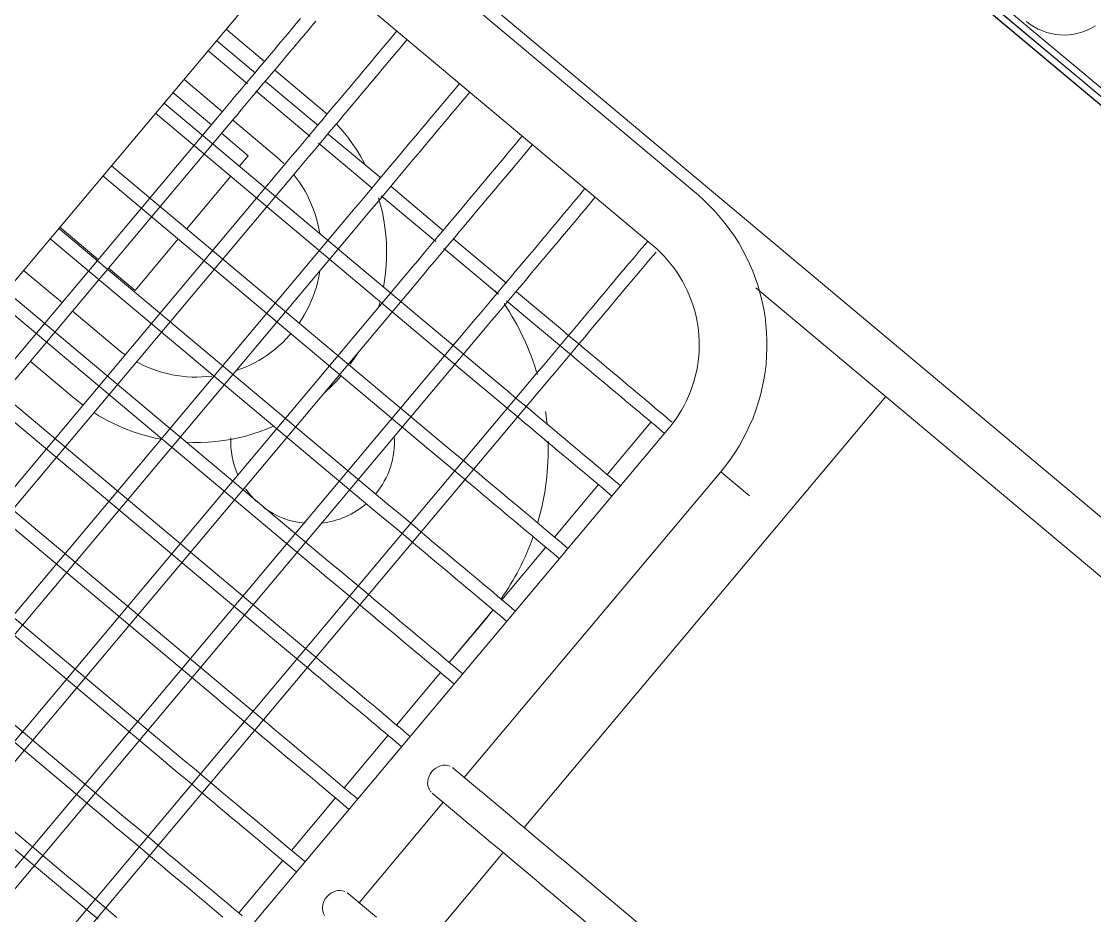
# Model space of a CAD drawing. Header units: metres. Extents: x 822482 to 822767, y 9662202 to 9662512.
# Drawn here: x 822649.5547 to 822649.6858, y 9662450.9805 to 9662451.0898 of the extents above; entities that cross this region are included whole.
import ezdxf

# ---------------------------------------------------------------- set-up
doc = ezdxf.new("R2010")
doc.units = ezdxf.units.M
doc.layers.add('ARQ_NE_EQUIPAMENTOS', color=7, linetype='Continuous')
doc.layers.add('ARQ_NE_GRELHAS', color=7, linetype='Continuous', true_color=0x0032c7)
doc.layers.add('NE_PESSOAS', color=8, linetype='Continuous', lineweight=0)

# ---------------------------------------------------------------- blocks, each defined once
blk = doc.blocks.new('COZINHA TRAMONTINA')
at = {"lineweight": 0, "transparency": 33554687}
for p, q in [((-1.200799999999909, 0.7019624210994175), (-1.200799999999909, 0.01583783038095954)), ((-1.249141685183484, 0.60793944187792), (-1.249141685183483, 0.3279394418779197)), ((-1.240858314816296, 0.3279394418779197), (-1.240858314816297, 0.60793944187792)), ((-1.239399999999909, 0.6031394418778424), (-1.23939999999991, 0.1962394418778404)), ((-1.391287791637831, 0.3848910439650041), (-1.257500000000011, 0.3848910439650041)), ((-1.355819793131152, 0.3849438849150898), (-1.355819793131152, 0.3329394418779197)), ((-1.35418020686863, 0.3329394418779197), (-1.35418020686863, 0.3849438849150898)), ((-1.345819793131152, 0.3849438849150898), (-1.345819793131152, 0.3329394418779197)), ((-1.34418020686863, 0.3329394418779197), (-1.34418020686863, 0.3849438849150898)), ((-1.335819793131152, 0.3849438849150898), (-1.335819793131152, 0.3329394418779197)), ((-1.33418020686863, 0.3329394418779197), (-1.33418020686863, 0.3849438849150898)), ((-1.325819793131152, 0.3849438849150898), (-1.325819793131152, 0.3329394418779197)), ((-1.32418020686863, 0.3329394418779197), (-1.32418020686863, 0.3849438849150898)), ((-1.315819793131151, 0.3849438849150898), (-1.315819793131151, 0.3329394418779197)), ((-1.31418020686863, 0.3329394418779197), (-1.31418020686863, 0.3849438849150898)), ((-1.305819793131151, 0.3849438849150898), (-1.305819793131151, 0.3329394418779197)), ((-1.30418020686863, 0.3329394418779197), (-1.30418020686863, 0.3849438849150898)), ((-1.300877479493004, 0.3787028183896279), (-1.300877479493004, 0.3849438849150236)), ((-1.295819793131151, 0.3849438849150898), (-1.295819793131151, 0.3329394418779197)), ((-1.29418020686863, 0.3329394418779197), (-1.29418020686863, 0.3849438849150898)), ((-1.294000000000011, 0.3787084274107427), (-1.294000000000011, 0.3849438849150242)), ((-1.285819793131151, 0.3848910439650702), (-1.285819793131151, 0.3329394418779197)), ((-1.28418020686863, 0.3329394418779197), (-1.28418020686863, 0.3848910439650702)), ((-1.275819793131151, 0.3848910439650702), (-1.275819793131151, 0.3329394418779197)), ((-1.27418020686863, 0.3329394418779197), (-1.27418020686863, 0.3848910439650702)), ((-1.272500000000011, 0.3848910439650046), (-1.272500000000011, 0.3787259620255796)), ((-1.270390592252906, 0.3848910439650041), (-1.270390592252906, 0.3787276823815038)), ((-1.265819793131151, 0.3848910439650702), (-1.265819793131151, 0.3785727469330112)), ((-1.26418020686863, 0.3786821458370355), (-1.26418020686863, 0.3848910439650702)), ((-1.262390592252906, 0.3787552784528593), (-1.262390592252906, 0.3848910439650041)), ((-1.1992, 0.3833229226177189), (-1.1992, 0.2379125384983704)), ((-1.26999999999989, 0.3787558182858858), (-1.36999999999989, 0.3787558182858858)), ((-1.36999999999989, 0.3771230654699538), (-1.26999999999989, 0.3771230654699538)), ((-1.308877479493004, 0.3771508828214262), (-1.308877479493004, 0.3701206462289554)), ((-1.300877479493004, 0.3701206462289554), (-1.300877479493004, 0.3771508828214262)), ((-1.294000000000011, 0.3728702477680133), (-1.294000000000011, 0.3771508828214266)), ((-1.272500000000011, 0.3771508828214266), (-1.272500000000011, 0.3728702477680133)), ((-1.270390592252906, 0.3771508828214262), (-1.270390592252906, 0.3701206462289553)), ((-1.265819793131151, 0.3772656813557172), (-1.265819793131151, 0.3685727469330113)), ((-1.26418020686863, 0.3686821458370355), (-1.26418020686863, 0.3770768536120159)), ((-1.262390592252906, 0.3701206462289553), (-1.262390592252906, 0.3771663967565085)), ((-1.294000000000011, 0.3728702477680133), (-1.285791859357712, 0.3728702477680133)), ((-1.284220252643684, 0.3728702477680133), (-1.275791859357712, 0.3728702477680133)), ((-1.274220252643684, 0.3728702477680133), (-1.272500000000011, 0.3728702477680133)), ((-1.26999999999989, 0.3687558182858858), (-1.36999999999989, 0.3687558182858858)), ((-1.265819793131151, 0.3672656813557172), (-1.265819793131151, 0.3587245131253006)), ((-1.36999999999989, 0.3671230654699538), (-1.26999999999989, 0.3671230654699538)), ((-1.26418020686863, 0.3587245131253006), (-1.26418020686863, 0.3670768536120159)), ((-1.26999999999989, 0.3587558182858857), (-1.36999999999989, 0.3587558182858857)), ((-1.36999999999989, 0.3571230654699538), (-1.26999999999989, 0.3571230654699537)), ((-1.265819793131151, 0.3572656813557173), (-1.265819793131151, 0.348572746933011)), ((-1.26418020686863, 0.3486821458370354), (-1.26418020686863, 0.3570768536120159)), ((-1.276494989554341, 0.348754011551743), (-1.275961350340009, 0.3489854427546771)), ((-1.26999999999989, 0.3487558182858858), (-1.36999999999989, 0.3487558182858858)), ((-1.36999999999989, 0.3471230654699537), (-1.26999999999989, 0.3471230654699537)), ((-1.265819793131151, 0.3472656813557172), (-1.265819793131151, 0.3385727469330112)), ((-1.26418020686863, 0.3386821458370356), (-1.26418020686863, 0.3470768536120159)), ((-1.26999999999989, 0.3387558182858856), (-1.36999999999989, 0.3387558182858856)), ((-1.36999999999989, 0.3371230654699537), (-1.26999999999989, 0.3371230654699537)), ((-1.265819793131151, 0.3372656813557174), (-1.265819793131151, 0.3329394418779197)), ((-1.26418020686863, 0.3329394418779197), (-1.26418020686863, 0.3370768536120161)), ((-1.26999999999989, 0.3287558182858857), (-1.36999999999989, 0.3287558182858857)), ((-1.36999999999989, 0.3271230654699538), (-1.26999999999989, 0.3271230654699538)), ((-1.24499999999991, 0.3149612866268877), (-1.24499999999991, 0.1962394418778414)), ((-1.24499999999991, 0.3149612866268867), (-1.24499999999991, 0.1962394418778398)), ((-1.26499999999989, 0.3120811270615132), (-1.375400772298475, 0.3120811270615128)), ((-1.333773857397534, 0.3010305130699434), (-1.333773857397534, 0.3055467703268312)), ((-1.317773857397534, 0.3055467703268313), (-1.317773857397534, 0.3010305130699436)), ((-1.313773857397534, 0.3010305130699436), (-1.313773857397534, 0.3055467703268313)), ((-1.333842005744956, 0.3037977566943263), (-1.317705709050113, 0.3037977566943265)), ((-1.313842005744956, 0.3037977566943265), (-1.26499999999989, 0.3037977566943267)), ((-1.26499999999991, 0.3037977566942499), (-1.26499999999991, 0.2992394418778415)), ((-1.317773857397534, 0.2860486492801241), (-1.317773857397534, 0.2176044839862318)), ((-1.313773857397534, 0.2176044839862318), (-1.313773857397534, 0.2860486492801241))]:
    blk.add_line(p, q, dxfattribs=at)
at = {"lineweight": 0, "transparency": 33554687, "flags": 128}
for points in [[(-1.26999999999989, 0.3787558182858858), (-1.269032912994224, 0.3787558182858858), (-1.268067373121467, 0.3787558182858858), (-1.267104925039443, 0.3787558182858858), (-1.266147108459773, 0.3787558182858858), (-1.265195455684661, 0.3787558182858858), (-1.264251489155538, 0.3787558182858858), (-1.263316719017483, 0.3787558182858858), (-1.262392640703309, 0.3787558182858858), (-1.261480732541193, 0.3787558182858858), (-1.260582453389664, 0.3787558182858858), (-1.259699240303742, 0.3787558182858858), (-1.258832506235955, 0.3787558182858858), (-1.257983637775919, 0.3787558182858858), (-1.257153992932088, 0.3787558182858858), (-1.256344898959229, 0.3787558182858858), (-1.255557650235103, 0.3787558182858858)], [(-1.254591376557358, 0.3771230654699538), (-1.255349073367158, 0.3771230654699538), (-1.256130208534205, 0.3771230654699538), (-1.256933532408867, 0.3771230654699538), (-1.25775775984431, 0.3771230654699538), (-1.258601572252463, 0.3771230654699538), (-1.259463619713478, 0.3771230654699538), (-1.260342523135309, 0.3771230654699538), (-1.261236876459972, 0.3771230654699538), (-1.262145248912932, 0.3771230654699538), (-1.26306618729204, 0.3771230654699538), (-1.263998218292346, 0.3771230654699538), (-1.264939850863073, 0.3771230654699538), (-1.265889578592977, 0.3771230654699538), (-1.26684588212029, 0.3771230654699538), (-1.267807231563367, 0.3771230654699538), (-1.268772088968177, 0.3771230654699538), (-1.269738910768698, 0.3771230654699538), (-1.26999999999989, 0.3771230654699538)], [(-1.308877479493004, 0.3701206462289553), (-1.308858887217276, 0.3691911563943849), (-1.308829162152229, 0.3686963332876402)], [(-1.300809365219679, 0.3687028739411417), (-1.300848574449845, 0.3691823556077081), (-1.300873926058998, 0.3697915254077728), (-1.300877479493004, 0.3701206462289553)], [(-1.270390592252906, 0.3701206462289553), (-1.270402785381921, 0.3695110710678781), (-1.270439345262562, 0.3689024710970228)], [(-1.26243194808756, 0.3687552610512631), (-1.262396010585207, 0.369618797601964), (-1.262390592252906, 0.3701206462289553)], [(-1.26999999999989, 0.3687558182858858), (-1.269032912994224, 0.3687558182858858), (-1.268067373121467, 0.3687558182858858), (-1.267104925039443, 0.3687558182858858), (-1.266147108459773, 0.3687558182858858), (-1.265195455684661, 0.3687558182858858), (-1.264251489155538, 0.3687558182858858), (-1.263316719017483, 0.3687558182858858), (-1.262392640703309, 0.3687558182858858), (-1.261480732541193, 0.3687558182858858), (-1.260582453389664, 0.3687558182858858), (-1.259699240303742, 0.3687558182858858), (-1.258832506235955, 0.3687558182858858), (-1.257983637775919, 0.3687558182858858), (-1.257153992932088, 0.3687558182858858), (-1.256344898959229, 0.3687558182858858), (-1.255557650235103, 0.3687558182858858), (-1.254793506189731, 0.3687558182858858), (-1.254053689290575, 0.3687558182858858), (-1.253339383086856, 0.3687558182858858), (-1.252651730316123, 0.3687558182858858), (-1.251991831076117, 0.3687558182858858), (-1.251360741064851, 0.3687558182858858), (-1.250759469891718, 0.3687558182858858), (-1.250188979462331, 0.3687558182858858), (-1.249650182439678, 0.3687558182858858), (-1.249143940784058, 0.3687558182858858)], [(-1.308683941285445, 0.3671508828214262), (-1.30858059757427, 0.3664175424758698), (-1.308414158118902, 0.3655028868395875), (-1.30821127532744, 0.3645956186332587), (-1.307972273769072, 0.3636971892924732), (-1.307697535795307, 0.3628090361125219), (-1.307387500928296, 0.3619325799490298), (-1.307042665157687, 0.3610692229448913), (-1.306663580147153, 0.3602203462871399), (-1.306250852351845, 0.3593873079973443), (-1.305888765862955, 0.3587245131252345)], [(-1.296015672789568, 0.3589589174950533), (-1.296453718687791, 0.3593830004355822), (-1.296874455401586, 0.359824261318805), (-1.297277209841963, 0.3602819942214391), (-1.297661337687735, 0.3607554668684846), (-1.298026224416291, 0.3612439218047086), (-1.298371286286703, 0.3617465776064111), (-1.298695971273588, 0.362262630131537), (-1.29899975995023, 0.3627912538061315), (-1.299282166319551, 0.363331602945082), (-1.299542738591603, 0.3638828131050348), (-1.299781059906337, 0.3644440024673192), (-1.299996749000488, 0.3650142732486694), (-1.300189460817517, 0.3655927131374865), (-1.300358887059627, 0.3661783967533425), (-1.300504756680972, 0.3667703871273911), (-1.300582518080011, 0.3671508828214262)], [(-1.26418312865377, 0.3611805942310619), (-1.264062430157898, 0.3614648101519188), (-1.263733544020072, 0.3623343680474221), (-1.263439693997355, 0.363216382327032), (-1.263181350187099, 0.3641094419560537), (-1.262958925884289, 0.3650121182295902), (-1.262772776920362, 0.3659229670581646), (-1.262623201093951, 0.366840531277955), (-1.262582583807282, 0.3671729273186425)], [(-1.270694446249737, 0.367092241485948), (-1.270827500217285, 0.3664972396446757), (-1.270984241483323, 0.3659080344809862), (-1.271164419295261, 0.3653255685974508), (-1.271367745407037, 0.3647507738152306), (-1.271593894540245, 0.3641845696833605), (-1.271842504904516, 0.3636278620076679), (-1.272113178776299, 0.363081541401676), (-1.272405483135141, 0.3625464818618122), (-1.272718950356423, 0.3620235393692002), (-1.273053078959461, 0.3615135505202731), (-1.273407334409765, 0.3610173311883975), (-1.273781149974187, 0.3605356752186498), (-1.274173927627566, 0.3600693531578338)], [(-1.249141685183483, 0.3671230654699538), (-1.249510301308715, 0.3671230654699538), (-1.250040394151815, 0.3671230654699538), (-1.250602418106449, 0.3671230654699538), (-1.251195474054183, 0.3671230654699538), (-1.251818613232012, 0.3671230654699538), (-1.252470838750181, 0.3671230654699538), (-1.253151107186994, 0.3671230654699538), (-1.253858330258069, 0.3671230654699538), (-1.254591376557358, 0.3671230654699538), (-1.255349073367158, 0.3671230654699538), (-1.256130208534205, 0.3671230654699538), (-1.256933532408867, 0.3671230654699538), (-1.25775775984431, 0.3671230654699538), (-1.258601572252463, 0.3671230654699538), (-1.259463619713478, 0.3671230654699538), (-1.260342523135309, 0.3671230654699538), (-1.261236876459972, 0.3671230654699538), (-1.262145248912932, 0.3671230654699538), (-1.26306618729204, 0.3671230654699538), (-1.263998218292346, 0.3671230654699538), (-1.264939850863073, 0.3671230654699538), (-1.265889578592977, 0.3671230654699538), (-1.26684588212029, 0.3671230654699538), (-1.267807231563367, 0.3671230654699538), (-1.268772088968177, 0.3671230654699538), (-1.269738910768698, 0.3671230654699538), (-1.26999999999989, 0.3671230654699538)], [(-1.26999999999989, 0.3587558182858857), (-1.269032912994224, 0.3587558182858857), (-1.268067373121467, 0.3587558182858857), (-1.267104925039443, 0.3587558182858857), (-1.266147108459773, 0.3587558182858857), (-1.265195455684661, 0.3587558182858857), (-1.264251489155538, 0.3587558182858857), (-1.263316719017483, 0.3587558182858857), (-1.262392640703309, 0.3587558182858857), (-1.261480732541193, 0.3587558182858857), (-1.260582453389664, 0.3587558182858857), (-1.259699240303742, 0.3587558182858857), (-1.258832506235955, 0.3587558182858857), (-1.257983637775919, 0.3587558182858857), (-1.257153992932088, 0.3587558182858857), (-1.256344898959229, 0.3587558182858857), (-1.255557650235103, 0.3587558182858857), (-1.254793506189731, 0.3587558182858857), (-1.254053689290575, 0.3587558182858857), (-1.253339383086856, 0.3587558182858857), (-1.252651730316123, 0.3587558182858857), (-1.251991831076117, 0.3587558182858857), (-1.251360741064851, 0.3587558182858857), (-1.250759469891718, 0.3587558182858857), (-1.250188979462331, 0.3587558182858857), (-1.249650182439678, 0.3587558182858857), (-1.249143940784058, 0.3587558182858857)], [(-1.285791859357712, 0.3548810582813723), (-1.286079137144887, 0.3548837023669031), (-1.286688096351427, 0.3549136896003156), (-1.287295369286055, 0.3549680047203562), (-1.287899984441622, 0.3550465608344193), (-1.288500974562855, 0.3551492322694805), (-1.289097378193766, 0.3552758547731454), (-1.28968824121577, 0.3554262257764197), (-1.290272618374076, 0.3556001047177756), (-1.290849574789893, 0.355797213427999), (-1.291418187456031, 0.3560172365752012), (-1.291977546713523, 0.3562598221692826), (-1.29252675770688, 0.3565245821250413), (-1.293064941815671, 0.3568110928830273), (-1.29359123806013, 0.3571188960871468)], [(-1.277630543134102, 0.3571508828214262), (-1.2779174959225, 0.3569746360132797), (-1.278449368527142, 0.3566765721244428), (-1.278992735066891, 0.3564000158862567), (-1.279546726271193, 0.3561454097297074), (-1.280110455872302, 0.355913160970332), (-1.280683022023111, 0.355703641156602), (-1.28126350873992, 0.355517185475524), (-1.281850987367811, 0.3553540922164126), (-1.282444518066305, 0.3552146222936911), (-1.283043151312894, 0.3550989988294839), (-1.283645929422087, 0.3550074067966685), (-1.28421481520475, 0.3549441171518349)], [(-1.274213278726896, 0.3498786620654333), (-1.273500768284542, 0.3502953722347237), (-1.272717674097369, 0.350796431631705), (-1.271955243333694, 0.3513284056497624), (-1.271214695720095, 0.3518904432439492), (-1.270497215974779, 0.3524816452740093), (-1.269803951912284, 0.3531010659428113), (-1.269136012607222, 0.3537477143094209), (-1.268494466619993, 0.3544205558743959), (-1.267880340287324, 0.3551185142347641), (-1.267294616080338, 0.355840472806039), (-1.266738231032819, 0.356585276608516), (-1.266212075242155, 0.3573517341149941)], [(-1.249141685183483, 0.3571230654699537), (-1.249510301308715, 0.3571230654699537), (-1.250040394151815, 0.3571230654699537), (-1.250602418106449, 0.3571230654699537), (-1.251195474054183, 0.3571230654699537), (-1.251818613232012, 0.3571230654699537), (-1.252470838750181, 0.3571230654699537), (-1.253151107186994, 0.3571230654699537), (-1.253858330258069, 0.3571230654699537), (-1.254591376557358, 0.3571230654699537), (-1.255349073367158, 0.3571230654699537), (-1.256130208534205, 0.3571230654699537), (-1.256933532408867, 0.3571230654699537), (-1.25775775984431, 0.3571230654699537), (-1.258601572252463, 0.3571230654699537), (-1.259463619713478, 0.3571230654699537), (-1.260342523135309, 0.3571230654699537), (-1.261236876459972, 0.3571230654699537), (-1.262145248912932, 0.3571230654699537), (-1.26306618729204, 0.3571230654699537), (-1.263998218292346, 0.3571230654699537), (-1.264939850863073, 0.3571230654699537), (-1.265889578592977, 0.3571230654699537), (-1.26684588212029, 0.3571230654699537), (-1.267807231563367, 0.3571230654699537), (-1.268772088968177, 0.3571230654699537), (-1.269738910768698, 0.3571230654699537), (-1.26999999999989, 0.3571230654699537)], [(-1.304215183851283, 0.3561594698177296), (-1.30370750352173, 0.355505331026502), (-1.303108589951471, 0.354794275782062), (-1.302481720822392, 0.3541077394608856), (-1.301827898991375, 0.3534468203746336), (-1.301148170433875, 0.3528125758528554), (-1.300443622570584, 0.3522060205514875), (-1.299715382527786, 0.3516281248296205), (-1.298964615334201, 0.3510798131971316), (-1.298192522057183, 0.3505619628356659), (-1.297400337881271, 0.350075402195333), (-1.296589330132157, 0.3496209096693632), (-1.295791859357712, 0.3492150224803101)], [(-1.26999999999989, 0.3487558182858858), (-1.269032912994224, 0.3487558182858858), (-1.268067373121467, 0.3487558182858858), (-1.267104925039443, 0.3487558182858858), (-1.266147108459773, 0.3487558182858858), (-1.265195455684661, 0.3487558182858858), (-1.264251489155538, 0.3487558182858858), (-1.263316719017483, 0.3487558182858858), (-1.262392640703309, 0.3487558182858858), (-1.261480732541193, 0.3487558182858858), (-1.260582453389664, 0.3487558182858858), (-1.259699240303742, 0.3487558182858858), (-1.258832506235955, 0.3487558182858858), (-1.257983637775919, 0.3487558182858858), (-1.257153992932088, 0.3487558182858858), (-1.256344898959229, 0.3487558182858858), (-1.255557650235103, 0.3487558182858858), (-1.254793506189731, 0.3487558182858858), (-1.254053689290575, 0.3487558182858858), (-1.253339383086856, 0.3487558182858858), (-1.252651730316123, 0.3487558182858858), (-1.251991831076117, 0.3487558182858858), (-1.251360741064851, 0.3487558182858858), (-1.250759469891718, 0.3487558182858858), (-1.250188979462331, 0.3487558182858858), (-1.249650182439678, 0.3487558182858858), (-1.249143940784058, 0.3487558182858858)], [(-1.288976986491096, 0.3471230654698875), (-1.288665531993727, 0.3470757400111351), (-1.287741556664129, 0.346972945966658), (-1.286814209750845, 0.346907183304688), (-1.285884974811114, 0.3468785572314555), (-1.285787005022884, 0.346879458938831)], [(-1.28402678780525, 0.3469328385497621), (-1.283100808441935, 0.3470156591027715), (-1.282326652819464, 0.3471162431798023)], [(-1.249141685183483, 0.3471230654699537), (-1.249510301308715, 0.3471230654699537), (-1.250040394151815, 0.3471230654699537), (-1.250602418106449, 0.3471230654699537), (-1.251195474054183, 0.3471230654699537), (-1.251818613232012, 0.3471230654699537), (-1.252470838750181, 0.3471230654699537), (-1.253151107186994, 0.3471230654699537), (-1.253858330258069, 0.3471230654699537), (-1.254591376557358, 0.3471230654699537), (-1.255349073367158, 0.3471230654699537), (-1.256130208534205, 0.3471230654699537), (-1.256933532408867, 0.3471230654699537), (-1.25775775984431, 0.3471230654699537), (-1.258601572252463, 0.3471230654699537), (-1.259463619713478, 0.3471230654699537), (-1.260342523135309, 0.3471230654699537), (-1.261236876459972, 0.3471230654699537), (-1.262145248912932, 0.3471230654699537), (-1.26306618729204, 0.3471230654699537), (-1.263998218292346, 0.3471230654699537), (-1.264939850863073, 0.3471230654699537), (-1.265889578592977, 0.3471230654699537), (-1.26684588212029, 0.3471230654699537), (-1.267807231563367, 0.3471230654699537), (-1.268772088968177, 0.3471230654699537), (-1.269738910768698, 0.3471230654699537), (-1.26999999999989, 0.3471230654699537)], [(-1.26999999999989, 0.3387558182858856), (-1.269032912994224, 0.3387558182858856), (-1.268067373121467, 0.3387558182858856), (-1.267104925039443, 0.3387558182858856), (-1.266147108459773, 0.3387558182858856), (-1.265195455684661, 0.3387558182858856), (-1.264251489155538, 0.3387558182858856), (-1.263316719017483, 0.3387558182858856), (-1.262392640703309, 0.3387558182858856), (-1.261480732541193, 0.3387558182858856), (-1.260582453389664, 0.3387558182858856), (-1.259699240303742, 0.3387558182858856), (-1.258832506235955, 0.3387558182858856), (-1.257983637775919, 0.3387558182858856), (-1.257153992932088, 0.3387558182858856), (-1.256344898959229, 0.3387558182858856), (-1.255557650235103, 0.3387558182858856), (-1.254793506189731, 0.3387558182858856), (-1.254053689290575, 0.3387558182858856), (-1.253339383086856, 0.3387558182858856), (-1.252651730316123, 0.3387558182858856), (-1.251991831076117, 0.3387558182858856), (-1.251360741064851, 0.3387558182858856), (-1.250759469891718, 0.3387558182858856), (-1.250188979462331, 0.3387558182858856), (-1.249650182439678, 0.3387558182858856), (-1.249143940784058, 0.3387558182858856)], [(-1.249141685183483, 0.3371230654699537), (-1.249510301308715, 0.3371230654699537), (-1.250040394151815, 0.3371230654699537), (-1.250602418106449, 0.3371230654699537), (-1.251195474054183, 0.3371230654699537), (-1.251818613232012, 0.3371230654699537), (-1.252470838750181, 0.3371230654699537), (-1.253151107186994, 0.3371230654699537), (-1.253858330258069, 0.3371230654699537), (-1.254591376557358, 0.3371230654699537), (-1.255349073367158, 0.3371230654699537), (-1.256130208534205, 0.3371230654699537), (-1.256933532408867, 0.3371230654699537), (-1.25775775984431, 0.3371230654699537), (-1.258601572252463, 0.3371230654699537), (-1.259463619713478, 0.3371230654699537), (-1.260342523135309, 0.3371230654699537), (-1.261236876459972, 0.3371230654699537), (-1.262145248912932, 0.3371230654699537), (-1.26306618729204, 0.3371230654699537), (-1.263998218292346, 0.3371230654699537), (-1.264939850863073, 0.3371230654699537), (-1.265889578592977, 0.3371230654699537), (-1.26684588212029, 0.3371230654699537), (-1.267807231563367, 0.3371230654699537), (-1.268772088968177, 0.3371230654699537), (-1.269738910768698, 0.3371230654699537), (-1.26999999999989, 0.3371230654699537)], [(-1.355819793131152, 0.3269385081172228), (-1.355819793131152, 0.3278800076517264), (-1.355819793131152, 0.3288296012017036), (-1.355819793131152, 0.3297857696200434), (-1.355819793131152, 0.3307469832412483), (-1.355819793131152, 0.3317117043285723), (-1.355819793131152, 0.332678389534072), (-1.355819793131152, 0.3329394418779197)], [(-1.35418020686863, 0.3329394418779197), (-1.35418020686863, 0.3319724915047438), (-1.35418020686863, 0.3310070880458932), (-1.35418020686863, 0.3300447759409603), (-1.35418020686863, 0.3290870946840307), (-1.35418020686863, 0.3281355763608212), (-1.35418020686863, 0.327191743197669), (-1.35418020686863, 0.3262571051262948), (-1.35418020686863, 0.3253331573682342)], [(-1.345819793131152, 0.3154127571922931), (-1.345819793131152, 0.3160929295190669), (-1.345819793131152, 0.3168000526718838), (-1.345819793131152, 0.3175329954045443), (-1.345819793131152, 0.318290585165029), (-1.345819793131152, 0.3190716099713315), (-1.345819793131152, 0.3198748203503715), (-1.345819793131152, 0.320698931336885), (-1.345819793131152, 0.3215426245290945), (-1.345819793131152, 0.3224045501978707), (-1.345819793131152, 0.3232833294460112), (-1.345819793131152, 0.3241775564141822), (-1.345819793131152, 0.3250858005299925), (-1.345819793131152, 0.3260066087966053), (-1.345819793131152, 0.3269385081172228), (-1.345819793131152, 0.3278800076517264), (-1.345819793131152, 0.3288296012017036), (-1.345819793131152, 0.3297857696200434), (-1.345819793131152, 0.3307469832412483), (-1.345819793131152, 0.3317117043285723), (-1.345819793131152, 0.332678389534072), (-1.345819793131152, 0.3329394418779197)], [(-1.34418020686863, 0.3329394418779197), (-1.34418020686863, 0.3319724915047438), (-1.34418020686863, 0.3310070880458932), (-1.34418020686863, 0.3300447759409603), (-1.34418020686863, 0.3290870946840307), (-1.34418020686863, 0.3281355763608212), (-1.34418020686863, 0.327191743197669), (-1.34418020686863, 0.3262571051262948), (-1.34418020686863, 0.3253331573682342), (-1.34418020686863, 0.3244213780428016), (-1.34418020686863, 0.3235232258024151), (-1.34418020686863, 0.3226401374990637), (-1.34418020686863, 0.3217735258856509), (-1.34418020686863, 0.3209247773558905), (-1.34418020686863, 0.3200952497263738), (-1.34418020686863, 0.3192862700643513), (-1.34418020686863, 0.3184991325647091), (-1.34418020686863, 0.3177350964795331), (-1.34418020686863, 0.3169953841035738), (-1.34418020686863, 0.3162811788188358), (-1.34418020686863, 0.3155936232014192), (-1.34418020686863, 0.314933817193641), (-1.34418020686863, 0.3143028163443626), (-1.34418020686863, 0.3137016301203364)], [(-1.335819793131152, 0.312081127061513), (-1.335819793131152, 0.3124526380230188), (-1.335819793131152, 0.3129826559732658), (-1.335819793131152, 0.3135446005237396), (-1.335819793131152, 0.3141375726830345), (-1.335819793131152, 0.3147606238221897), (-1.335819793131152, 0.3154127571922931), (-1.335819793131152, 0.3160929295190669), (-1.335819793131152, 0.3168000526718838), (-1.335819793131152, 0.3175329954045443), (-1.335819793131152, 0.318290585165029), (-1.335819793131152, 0.3190716099713315), (-1.335819793131152, 0.3198748203503715), (-1.335819793131152, 0.320698931336885), (-1.335819793131152, 0.3215426245290945), (-1.335819793131152, 0.3224045501978707), (-1.335819793131152, 0.3232833294460112), (-1.335819793131152, 0.3241775564141822), (-1.335819793131152, 0.3250858005299925), (-1.335819793131152, 0.3260066087966053), (-1.335819793131152, 0.3269385081172228), (-1.335819793131152, 0.3278800076517264), (-1.335819793131152, 0.3288296012017036), (-1.335819793131152, 0.3297857696200434), (-1.335819793131152, 0.3307469832412483), (-1.335819793131152, 0.3317117043285723), (-1.335819793131152, 0.332678389534072), (-1.335819793131152, 0.3329394418779197)], [(-1.33418020686863, 0.3329394418779197), (-1.33418020686863, 0.3319724915047438), (-1.33418020686863, 0.3310070880458932), (-1.33418020686863, 0.3300447759409603), (-1.33418020686863, 0.3290870946840307), (-1.33418020686863, 0.3281355763608212), (-1.33418020686863, 0.327191743197669), (-1.33418020686863, 0.3262571051262948), (-1.33418020686863, 0.3253331573682342), (-1.33418020686863, 0.3244213780428016), (-1.33418020686863, 0.323523225802415), (-1.33418020686863, 0.3226401374990637), (-1.33418020686863, 0.3217735258856509), (-1.33418020686863, 0.3209247773558905), (-1.33418020686863, 0.3200952497263738), (-1.33418020686863, 0.3192862700643513), (-1.33418020686863, 0.3184991325647091), (-1.33418020686863, 0.3177350964795331), (-1.33418020686863, 0.3169953841035738), (-1.33418020686863, 0.3162811788188358), (-1.33418020686863, 0.3155936232014192), (-1.33418020686863, 0.314933817193641), (-1.33418020686863, 0.3143028163443626), (-1.33418020686863, 0.3137016301203364), (-1.33418020686863, 0.3131312202912748), (-1.33418020686863, 0.3125924993912232), (-1.33418020686863, 0.3120863292587007)], [(-1.325819793131152, 0.312081127061513), (-1.325819793131152, 0.3124526380230188), (-1.325819793131152, 0.3129826559732658), (-1.325819793131152, 0.3135446005237396), (-1.325819793131152, 0.3141375726830345), (-1.325819793131152, 0.3147606238221897), (-1.325819793131152, 0.3154127571922931), (-1.325819793131152, 0.3160929295190669), (-1.325819793131152, 0.3168000526718838), (-1.325819793131152, 0.3175329954045443), (-1.325819793131152, 0.318290585165029), (-1.325819793131152, 0.3190716099713315), (-1.325819793131152, 0.3198748203503715), (-1.325819793131152, 0.320698931336885), (-1.325819793131152, 0.3215426245290945), (-1.325819793131152, 0.3224045501978707), (-1.325819793131152, 0.3232833294460112), (-1.325819793131152, 0.3241775564141822), (-1.325819793131152, 0.3250858005299925), (-1.325819793131152, 0.3260066087966053), (-1.325819793131152, 0.3269385081172228), (-1.325819793131152, 0.3278800076517264), (-1.325819793131152, 0.3288296012017036), (-1.325819793131152, 0.3297857696200434), (-1.325819793131152, 0.3307469832412483), (-1.325819793131152, 0.3317117043285723), (-1.325819793131152, 0.332678389534072), (-1.325819793131152, 0.3329394418779197)], [(-1.32418020686863, 0.3329394418779197), (-1.32418020686863, 0.3319724915047438), (-1.32418020686863, 0.3310070880458932), (-1.32418020686863, 0.3300447759409603), (-1.32418020686863, 0.3290870946840307), (-1.32418020686863, 0.3281355763608212), (-1.32418020686863, 0.327191743197669), (-1.32418020686863, 0.3262571051262948), (-1.32418020686863, 0.3253331573682342), (-1.32418020686863, 0.3244213780428016), (-1.32418020686863, 0.323523225802415), (-1.32418020686863, 0.3226401374990637), (-1.32418020686863, 0.3217735258856509), (-1.32418020686863, 0.3209247773558905), (-1.32418020686863, 0.3200952497263738), (-1.32418020686863, 0.3192862700643513), (-1.32418020686863, 0.3184991325647091), (-1.32418020686863, 0.3177350964795331), (-1.32418020686863, 0.3169953841035738), (-1.32418020686863, 0.3162811788188358), (-1.32418020686863, 0.3155936232014192), (-1.32418020686863, 0.314933817193641), (-1.32418020686863, 0.3143028163443626), (-1.32418020686863, 0.3137016301203364), (-1.32418020686863, 0.3131312202912748), (-1.32418020686863, 0.3125924993912232), (-1.32418020686863, 0.3120863292587007)], [(-1.315819793131151, 0.312081127061513), (-1.315819793131151, 0.3124526380230188), (-1.315819793131151, 0.3129826559732658), (-1.315819793131151, 0.3135446005237396), (-1.315819793131151, 0.3141375726830345), (-1.315819793131151, 0.3147606238221897), (-1.315819793131151, 0.3154127571922931), (-1.315819793131151, 0.3160929295190669), (-1.315819793131151, 0.3168000526718838), (-1.315819793131151, 0.3175329954045443), (-1.315819793131151, 0.318290585165029), (-1.315819793131151, 0.3190716099713315), (-1.315819793131151, 0.3198748203503715), (-1.315819793131151, 0.320698931336885), (-1.315819793131151, 0.3215426245290945), (-1.315819793131151, 0.3224045501978707), (-1.315819793131151, 0.3232833294460112), (-1.315819793131151, 0.3241775564141822), (-1.315819793131151, 0.3250858005299924), (-1.315819793131151, 0.3260066087966053), (-1.315819793131151, 0.3269385081172227), (-1.315819793131151, 0.3278800076517264), (-1.315819793131151, 0.3288296012017036), (-1.315819793131151, 0.3297857696200434), (-1.315819793131151, 0.3307469832412483), (-1.315819793131151, 0.3317117043285723), (-1.315819793131151, 0.3326783895340719), (-1.315819793131151, 0.3329394418779197)], [(-1.31418020686863, 0.3329394418779197), (-1.31418020686863, 0.3319724915047437), (-1.31418020686863, 0.3310070880458932), (-1.31418020686863, 0.3300447759409603), (-1.31418020686863, 0.3290870946840307), (-1.31418020686863, 0.3281355763608212), (-1.31418020686863, 0.327191743197669), (-1.31418020686863, 0.3262571051262948), (-1.31418020686863, 0.3253331573682342), (-1.31418020686863, 0.3244213780428016), (-1.31418020686863, 0.323523225802415), (-1.31418020686863, 0.3226401374990637), (-1.31418020686863, 0.3217735258856509), (-1.31418020686863, 0.3209247773558905), (-1.31418020686863, 0.3200952497263738), (-1.31418020686863, 0.3192862700643512), (-1.31418020686863, 0.3184991325647091), (-1.31418020686863, 0.3177350964795331), (-1.31418020686863, 0.3169953841035738), (-1.31418020686863, 0.3162811788188358), (-1.31418020686863, 0.3155936232014192), (-1.31418020686863, 0.314933817193641), (-1.31418020686863, 0.3143028163443626), (-1.31418020686863, 0.3137016301203364), (-1.31418020686863, 0.3131312202912748), (-1.31418020686863, 0.3125924993912232), (-1.31418020686863, 0.3120863292587007)], [(-1.305819793131151, 0.3120811270615131), (-1.305819793131151, 0.3124526380230188), (-1.305819793131151, 0.3129826559732658), (-1.305819793131151, 0.3135446005237396), (-1.305819793131151, 0.3141375726830345), (-1.305819793131151, 0.3147606238221897), (-1.305819793131151, 0.3154127571922931), (-1.305819793131151, 0.3160929295190669), (-1.305819793131151, 0.3168000526718838), (-1.305819793131151, 0.3175329954045443), (-1.305819793131151, 0.318290585165029), (-1.305819793131151, 0.3190716099713315), (-1.305819793131151, 0.3198748203503715), (-1.305819793131151, 0.320698931336885), (-1.305819793131151, 0.3215426245290945), (-1.305819793131151, 0.3224045501978707), (-1.305819793131151, 0.3232833294460112), (-1.305819793131151, 0.3241775564141822), (-1.305819793131151, 0.3250858005299924), (-1.305819793131151, 0.3260066087966053), (-1.305819793131151, 0.3269385081172227), (-1.305819793131151, 0.3278800076517264), (-1.305819793131151, 0.3288296012017036), (-1.305819793131151, 0.3297857696200434), (-1.305819793131151, 0.3307469832412483), (-1.305819793131151, 0.3317117043285723), (-1.305819793131151, 0.3326783895340719), (-1.305819793131151, 0.3329394418779197)], [(-1.30418020686863, 0.3329394418779197), (-1.30418020686863, 0.3319724915047437), (-1.30418020686863, 0.3310070880458932), (-1.30418020686863, 0.3300447759409603), (-1.30418020686863, 0.3290870946840307), (-1.30418020686863, 0.3281355763608212), (-1.30418020686863, 0.327191743197669), (-1.30418020686863, 0.3262571051262948), (-1.30418020686863, 0.3253331573682342), (-1.30418020686863, 0.3244213780428016), (-1.30418020686863, 0.323523225802415), (-1.30418020686863, 0.3226401374990637), (-1.30418020686863, 0.3217735258856509), (-1.30418020686863, 0.3209247773558905), (-1.30418020686863, 0.3200952497263738), (-1.30418020686863, 0.3192862700643512), (-1.30418020686863, 0.3184991325647091), (-1.30418020686863, 0.3177350964795331), (-1.30418020686863, 0.3169953841035738), (-1.30418020686863, 0.3162811788188358), (-1.30418020686863, 0.3155936232014192), (-1.30418020686863, 0.314933817193641), (-1.30418020686863, 0.3143028163443626), (-1.30418020686863, 0.3137016301203364), (-1.30418020686863, 0.3131312202912748), (-1.30418020686863, 0.3125924993912232), (-1.30418020686863, 0.3120863292587007)], [(-1.295819793131151, 0.3120417303451897), (-1.295819793131151, 0.3124526380230188), (-1.295819793131151, 0.3129826559732658), (-1.295819793131151, 0.3135446005237396), (-1.295819793131151, 0.3141375726830345), (-1.295819793131151, 0.3147606238221897), (-1.295819793131151, 0.3154127571922931), (-1.295819793131151, 0.3160929295190669), (-1.295819793131151, 0.3168000526718838), (-1.295819793131151, 0.3175329954045443), (-1.295819793131151, 0.318290585165029), (-1.295819793131151, 0.3190716099713315), (-1.295819793131151, 0.3198748203503715), (-1.295819793131151, 0.320698931336885), (-1.295819793131151, 0.3215426245290945), (-1.295819793131151, 0.3224045501978707), (-1.295819793131151, 0.3232833294460112), (-1.295819793131151, 0.3241775564141822), (-1.295819793131151, 0.3250858005299924), (-1.295819793131151, 0.3260066087966053), (-1.295819793131151, 0.3269385081172227), (-1.295819793131151, 0.3278800076517264), (-1.295819793131151, 0.3288296012017036), (-1.295819793131151, 0.3297857696200434), (-1.295819793131151, 0.3307469832412483), (-1.295819793131151, 0.3317117043285723), (-1.295819793131151, 0.3326783895340719), (-1.295819793131151, 0.3329394418779197)], [(-1.29418020686863, 0.3329394418779197), (-1.29418020686863, 0.3319724915047437), (-1.29418020686863, 0.3310070880458932), (-1.29418020686863, 0.3300447759409603), (-1.29418020686863, 0.3290870946840307), (-1.29418020686863, 0.3281355763608212), (-1.29418020686863, 0.327191743197669), (-1.29418020686863, 0.3262571051262948), (-1.29418020686863, 0.3253331573682342), (-1.29418020686863, 0.3244213780428016), (-1.29418020686863, 0.323523225802415), (-1.29418020686863, 0.3226401374990637), (-1.29418020686863, 0.3217735258856509), (-1.29418020686863, 0.3209247773558905), (-1.29418020686863, 0.3200952497263738), (-1.29418020686863, 0.3192862700643512), (-1.29418020686863, 0.3184991325647091), (-1.29418020686863, 0.3177350964795331), (-1.29418020686863, 0.3169953841035738), (-1.29418020686863, 0.3162811788188358), (-1.29418020686863, 0.3155936232014192), (-1.29418020686863, 0.314933817193641), (-1.29418020686863, 0.3143028163443626), (-1.29418020686863, 0.3137016301203364), (-1.29418020686863, 0.3131312202912748), (-1.29418020686863, 0.3125924993912232), (-1.29418020686863, 0.3120863292587007)], [(-1.285819793131151, 0.3120545132721081), (-1.285819793131151, 0.3124526380230188), (-1.285819793131151, 0.3129826559732658), (-1.285819793131151, 0.3135446005237396), (-1.285819793131151, 0.3141375726830345), (-1.285819793131151, 0.3147606238221897), (-1.285819793131151, 0.3154127571922931), (-1.285819793131151, 0.3160929295190669), (-1.285819793131151, 0.3168000526718838), (-1.285819793131151, 0.3175329954045443), (-1.285819793131151, 0.318290585165029), (-1.285819793131151, 0.3190716099713315), (-1.285819793131151, 0.3198748203503715), (-1.285819793131151, 0.320698931336885), (-1.285819793131151, 0.3215426245290945), (-1.285819793131151, 0.3224045501978707), (-1.285819793131151, 0.3232833294460112), (-1.285819793131151, 0.3241775564141822), (-1.285819793131151, 0.3250858005299924), (-1.285819793131151, 0.3260066087966053), (-1.285819793131151, 0.3269385081172227), (-1.285819793131151, 0.3278800076517264), (-1.285819793131151, 0.3288296012017036), (-1.285819793131151, 0.3297857696200434), (-1.285819793131151, 0.3307469832412483), (-1.285819793131151, 0.3317117043285723), (-1.285819793131151, 0.3326783895340719), (-1.285819793131151, 0.3329394418779197)], [(-1.28418020686863, 0.3329394418779197), (-1.28418020686863, 0.3319724915047437), (-1.28418020686863, 0.3310070880458932), (-1.28418020686863, 0.3300447759409603), (-1.28418020686863, 0.3290870946840307), (-1.28418020686863, 0.3281355763608212), (-1.28418020686863, 0.327191743197669), (-1.28418020686863, 0.3262571051262948), (-1.28418020686863, 0.3253331573682342), (-1.28418020686863, 0.3244213780428016), (-1.28418020686863, 0.323523225802415), (-1.28418020686863, 0.3226401374990637), (-1.28418020686863, 0.3217735258856509), (-1.28418020686863, 0.3209247773558905), (-1.28418020686863, 0.3200952497263738), (-1.28418020686863, 0.3192862700643512), (-1.28418020686863, 0.3184991325647091), (-1.28418020686863, 0.3177350964795331), (-1.28418020686863, 0.3169953841035738), (-1.28418020686863, 0.3162811788188358), (-1.28418020686863, 0.3155936232014192), (-1.28418020686863, 0.314933817193641), (-1.28418020686863, 0.3143028163443626), (-1.28418020686863, 0.3137016301203364), (-1.28418020686863, 0.3131312202912748), (-1.28418020686863, 0.3125924993912232), (-1.28418020686863, 0.3120863292587007)], [(-1.275819793131151, 0.3120672961990264), (-1.275819793131151, 0.3124526380230188), (-1.275819793131151, 0.3129826559732658), (-1.275819793131151, 0.3135446005237396), (-1.275819793131151, 0.3141375726830345), (-1.275819793131151, 0.3147606238221897), (-1.275819793131151, 0.3154127571922931), (-1.275819793131151, 0.3160929295190669), (-1.275819793131151, 0.3168000526718838), (-1.275819793131151, 0.3175329954045443), (-1.275819793131151, 0.318290585165029), (-1.275819793131151, 0.3190716099713315), (-1.275819793131151, 0.3198748203503715), (-1.275819793131151, 0.320698931336885), (-1.275819793131151, 0.3215426245290945), (-1.275819793131151, 0.3224045501978707), (-1.275819793131151, 0.3232833294460112), (-1.275819793131151, 0.3241775564141822), (-1.275819793131151, 0.3250858005299924), (-1.275819793131151, 0.3260066087966053), (-1.275819793131151, 0.3269385081172227), (-1.275819793131151, 0.3278800076517264), (-1.275819793131151, 0.3288296012017036), (-1.275819793131151, 0.3297857696200434), (-1.275819793131151, 0.3307469832412483), (-1.275819793131151, 0.3317117043285723), (-1.275819793131151, 0.3326783895340719), (-1.275819793131151, 0.3329394418779197)], [(-1.27418020686863, 0.3329394418779197), (-1.27418020686863, 0.3319724915047437), (-1.27418020686863, 0.3310070880458932), (-1.27418020686863, 0.3300447759409603), (-1.27418020686863, 0.3290870946840307), (-1.27418020686863, 0.3281355763608212), (-1.27418020686863, 0.327191743197669), (-1.27418020686863, 0.3262571051262948), (-1.27418020686863, 0.3253331573682342), (-1.27418020686863, 0.3244213780428016), (-1.27418020686863, 0.323523225802415), (-1.27418020686863, 0.3226401374990637), (-1.27418020686863, 0.3217735258856509), (-1.27418020686863, 0.3209247773558905), (-1.27418020686863, 0.3200952497263738), (-1.27418020686863, 0.3192862700643512), (-1.27418020686863, 0.3184991325647091), (-1.27418020686863, 0.3177350964795331), (-1.27418020686863, 0.3169953841035738), (-1.27418020686863, 0.3162811788188358), (-1.27418020686863, 0.3155936232014192), (-1.27418020686863, 0.3149338171936409), (-1.27418020686863, 0.3143028163443626), (-1.27418020686863, 0.3137016301203364), (-1.27418020686863, 0.3131312202912747), (-1.27418020686863, 0.3125924993912232), (-1.27418020686863, 0.3120863292587007)], [(-1.265819793131151, 0.3120800791259447), (-1.265819793131151, 0.3124526380230188), (-1.265819793131151, 0.3129826559732658), (-1.265819793131151, 0.3135446005237396), (-1.265819793131151, 0.3141375726830345), (-1.265819793131151, 0.3147606238221897), (-1.265819793131151, 0.3154127571922931), (-1.265819793131151, 0.3160929295190669), (-1.265819793131151, 0.3168000526718838), (-1.265819793131151, 0.3175329954045443), (-1.265819793131151, 0.318290585165029), (-1.265819793131151, 0.3190716099713315), (-1.265819793131151, 0.3198748203503715), (-1.265819793131151, 0.320698931336885), (-1.265819793131151, 0.3215426245290945), (-1.265819793131151, 0.3224045501978707), (-1.265819793131151, 0.3232833294460112), (-1.265819793131151, 0.3241775564141822), (-1.265819793131151, 0.3250858005299924), (-1.265819793131151, 0.3260066087966053), (-1.265819793131151, 0.3269385081172227), (-1.265819793131151, 0.3278800076517264), (-1.265819793131151, 0.3288296012017036), (-1.265819793131151, 0.3297857696200434), (-1.265819793131151, 0.3307469832412483), (-1.265819793131151, 0.3317117043285723), (-1.265819793131151, 0.3326783895340719), (-1.265819793131151, 0.3329394418779197)], [(-1.26418020686863, 0.3329394418779197), (-1.26418020686863, 0.3319724915047437), (-1.26418020686863, 0.3310070880458932), (-1.26418020686863, 0.3300447759409603), (-1.26418020686863, 0.3290870946840307), (-1.26418020686863, 0.3281355763608212), (-1.26418020686863, 0.327191743197669), (-1.26418020686863, 0.3262571051262948), (-1.26418020686863, 0.3253331573682342), (-1.26418020686863, 0.3244213780428016), (-1.26418020686863, 0.323523225802415), (-1.26418020686863, 0.3226401374990637), (-1.26418020686863, 0.3217735258856509), (-1.26418020686863, 0.3209247773558905), (-1.26418020686863, 0.3200952497263737), (-1.26418020686863, 0.3192862700643512), (-1.26418020686863, 0.3184991325647091), (-1.26418020686863, 0.3177350964795331), (-1.26418020686863, 0.3169953841035738), (-1.26418020686863, 0.3162811788188358), (-1.26418020686863, 0.3155936232014192), (-1.26418020686863, 0.3149338171936409), (-1.26418020686863, 0.3143028163443626), (-1.26418020686863, 0.3137016301203364), (-1.26418020686863, 0.3131312202912747), (-1.26418020686863, 0.3125924993912232), (-1.26418020686863, 0.3122441940540138)], [(-1.26999999999989, 0.3287558182858857), (-1.269032912994224, 0.3287558182858857), (-1.268067373121467, 0.3287558182858857), (-1.267104925039443, 0.3287558182858857), (-1.266147108459773, 0.3287558182858857), (-1.265195455684661, 0.3287558182858857), (-1.264251489155538, 0.3287558182858857), (-1.263316719017483, 0.3287558182858857), (-1.262392640703309, 0.3287558182858857), (-1.261480732541193, 0.3287558182858857), (-1.260582453389664, 0.3287558182858857), (-1.259699240303742, 0.3287558182858857), (-1.258832506235955, 0.3287558182858857), (-1.257983637775919, 0.3287558182858857), (-1.257153992932088, 0.3287558182858857), (-1.256344898959229, 0.3287558182858857), (-1.255557650235103, 0.3287558182858857), (-1.254793506189731, 0.3287558182858857), (-1.254053689290575, 0.3287558182858857), (-1.253339383086856, 0.3287558182858857), (-1.252651730316123, 0.3287558182858857), (-1.251991831076117, 0.3287558182858857), (-1.251360741064851, 0.3287558182858857), (-1.250759469891718, 0.3287558182858857), (-1.250188979462331, 0.3287558182858857), (-1.249650182439678, 0.3287558182858857), (-1.249143940784058, 0.3287558182858857)], [(-1.26499999999989, 0.3037977566943267), (-1.264034590083255, 0.3038170674674979), (-1.263070724616543, 0.3038749688938936), (-1.262109945578888, 0.3039713683435832), (-1.261153790011795, 0.3041061115980116), (-1.260203787560201, 0.3042789830967152), (-1.259261458025373, 0.3044897062821733), (-1.258328308933548, 0.3047379440422411), (-1.25740583312421, 0.3050232992494572), (-1.256495506361871, 0.3053453153963624), (-1.255598784975158, 0.3057034773258148), (-1.254717103526999, 0.3060972120551312), (-1.253851872519629, 0.3065258896927369), (-1.253004476138087, 0.306988824445858), (-1.252176270035815, 0.3074852757176437), (-1.251368579165902, 0.3080144492919632), (-1.250582695661443, 0.3085754986039818), (-1.249819876768397, 0.3091675260944844), (-1.249081342834268, 0.3097895846457787), (-1.248368275355805, 0.3104406790968814), (-1.247681815088861, 0.3111197678355636), (-1.247023060223425, 0.3118257644647076), (-1.246393064626756, 0.3125575395403116), (-1.245792836157416, 0.3133139223783584), (-1.245223335052914, 0.31409370292766), (-1.24468547239353, 0.3148956337056818), (-1.244180108644782, 0.3157184317942487), (-1.243708052280862, 0.3165607808919396), (-1.243270058491252, 0.3174213334198898), (-1.242866827972583, 0.3182987126776293), (-1.242499005807666, 0.3191915150455103), (-1.2421671804335, 0.3200983122301981), (-1.241871882699899, 0.3210176535496373), (-1.241613585020243, 0.3219480682538323), (-1.241392700615718, 0.3228880678777342), (-1.241209582854252, 0.3238361486224675), (-1.241064524685202, 0.3247907937610869), (-1.240957758170692, 0.3257504760650175), (-1.240889454114371, 0.3267136602472943), (-1.240859721788158, 0.327678805418694), (-1.240858314816297, 0.3279394418779197)], [(-1.249141685183484, 0.3279394418779197), (-1.249154370143874, 0.3273052784270896), (-1.249192404731812, 0.3266721295024997), (-1.249255728100073, 0.3260410080073651), (-1.249344238944774, 0.3254129236014457), (-1.249457795667446, 0.3247888810858069), (-1.249596216601556, 0.3241698787953515), (-1.249759280303139, 0.3235569070016978), (-1.249946725905056, 0.3229509463289551), (-1.250158253534331, 0.322352966184935), (-1.25039352479188, 0.3217639232103059), (-1.250652163293881, 0.3211847597481713), (-1.250933755273902, 0.3206164023365223), (-1.251237850244847, 0.3200597602259743), (-1.25156396171963, 0.3195157239251604), (-1.25191156798946, 0.3189851637761069), (-1.252280112958457, 0.3184689285618721), (-1.252669007033289, 0.3179678441486746), (-1.253077628066396, 0.3174827121646832), (-1.253505322351293, 0.317014308717583), (-1.25395140566836, 0.3165633831529683), (-1.254415164379451, 0.3161306568555508), (-1.254895856569556, 0.3157168220950957), (-1.255392713233714, 0.31532254091894), (-1.255904939507252, 0.3149484440928567), (-1.256431715937403, 0.3145951300919644), (-1.256972199794251, 0.3142631641432951), (-1.257525526418922, 0.3139530773215508), (-1.258090810606852, 0.313665365699498), (-1.25866714802393, 0.3134004895543568), (-1.259253616653233, 0.3131588726314557), (-1.259849278270061, 0.3129409014663289), (-1.260453179942895, 0.3127469247663426), (-1.261064355557883, 0.3125772528528375), (-1.261681827364419, 0.3124321571646803), (-1.262304607539333, 0.3123118698240199), (-1.262931699767198, 0.3122165832649416), (-1.263562100834221, 0.3121464499256131), (-1.264194802233173, 0.3121015820044162), (-1.264828791776786, 0.3120820512804539), (-1.26499999999989, 0.3120811270615132)], [(-1.249510301308715, 0.3271230654699538), (-1.250040394151815, 0.3271230654699538), (-1.250602418106449, 0.3271230654699538), (-1.251195474054183, 0.3271230654699538), (-1.251818613232012, 0.3271230654699538), (-1.252470838750181, 0.3271230654699538), (-1.253151107186994, 0.3271230654699538), (-1.253858330258069, 0.3271230654699538), (-1.254591376557358, 0.3271230654699538), (-1.255349073367158, 0.3271230654699538), (-1.256130208534205, 0.3271230654699538), (-1.256933532408867, 0.3271230654699538), (-1.25775775984431, 0.3271230654699538), (-1.258601572252463, 0.3271230654699538), (-1.259463619713478, 0.3271230654699538), (-1.260342523135309, 0.3271230654699538), (-1.261236876459972, 0.3271230654699538), (-1.262145248912932, 0.3271230654699538), (-1.26306618729204, 0.3271230654699538), (-1.263998218292346, 0.3271230654699538), (-1.264939850863073, 0.3271230654699538), (-1.265889578592977, 0.3271230654699538), (-1.26684588212029, 0.3271230654699538), (-1.267807231563367, 0.3271230654699538), (-1.268772088968177, 0.3271230654699538), (-1.269738910768698, 0.3271230654699538), (-1.26999999999989, 0.3271230654699538)], [(-1.317773857397534, 0.3010305130699436), (-1.317773857397534, 0.3001837528955696), (-1.317773857397534, 0.2992816389660494), (-1.317773857397534, 0.2983256144712295), (-1.317773857397534, 0.2973172088463608), (-1.317773857397534, 0.2962580353253276), (-1.317773857397534, 0.2951497883598188), (-1.317773857397534, 0.2939942409085657), (-1.317773857397534, 0.292793241600987), (-1.317773857397534, 0.2915487117797749), (-1.317773857397534, 0.2902626424271582), (-1.317773857397534, 0.2889370909797538), (-1.317773857397534, 0.2875741780371086), (-1.317773857397534, 0.2861760839691915), (-1.317773857397534, 0.2860486492801241)], [(-1.313773857397534, 0.2860486492801242), (-1.313773857397534, 0.2874497997145867), (-1.313773857397534, 0.2888159680025608), (-1.313773857397534, 0.2901449685662193), (-1.313773857397534, 0.2914346752881655), (-1.313773857397534, 0.2926830249127668), (-1.313773857397534, 0.2938880203469246), (-1.313773857397534, 0.2950477338549959), (-1.313773857397534, 0.2961603101427602), (-1.313773857397534, 0.2972239693254943), (-1.313773857397534, 0.2982370097754071), (-1.313773857397534, 0.2991978108438831), (-1.313773857397534, 0.3001048354541725), (-1.313773857397534, 0.300956632560387), (-1.313773857397534, 0.3010305130699436)]]:
    blk.add_lwpolyline(points, dxfattribs=at)
at = {"lineweight": 0, "transparency": 33554687}
blk.add_arc((-1.191701796529414, 0.3105713489922933), 0.007116842517676323, 180, 252.7363179030231, dxfattribs=at)
for centre, major_axis, ratio, start_param, end_param in [((-1.335773857397535, 0.3055467703268317), (-0.002000000000000004, 2.449293598294711e-19), 0.8660254037844382, 3.403392041388948, 6.003800391570462), ((-1.315773857397535, 0.3055467703268318), (-0.001999999999999995, 2.449293598294701e-19), 0.866025403784442, 3.403392041388948, 6.021385919380432), ((-1.335773857397535, 0.3055467703268317), (-0.002000000000000013, 2.449293598294726e-19), 0.8660254037844338, 3.141592653589802, 3.329540299123692), ((-1.315773857397535, 0.3055467703268318), (0.002, -3.920107718544707e-18), 0.8660254037844397, 2.953645008055962, 3.14159265358979), ((-1.315773857397535, 0.3055467703268318), (-0.001999999999999998, 2.449293598294704e-19), 0.8660254037844398, 3.1415926535898, 3.329540299123628)]:
    blk.add_ellipse(centre, major_axis=major_axis, ratio=ratio, start_param=start_param, end_param=end_param, dxfattribs=at)
at = {"layer": 'NE_PESSOAS', "lineweight": 0, "transparency": 33554687}
for p, q in [((-1.199999999999818, 0.07973097941157903), (-1.199999999999818, 0.70368617106908)), ((-1.200800000000072, 0.01583783038097408), (-1.200800000000072, 0.701962421099438)), ((-1.199999999999818, 0.701962421099438), (-1.199999999999818, 0.01583783038097408)), ((-1.344180206868714, 0.3142394418778167), (-1.335819793131122, 0.3142394418778167)), ((-1.344180206868714, 0.3142394418778167), (-1.335819793131122, 0.3142394418778167)), ((-1.334180206868496, 0.3142394418778167), (-1.325819793130904, 0.3142394418778167)), ((-1.334180206868496, 0.3142394418778167), (-1.325819793130904, 0.3142394418778167)), ((-1.324180206868732, 0.3142394418778167), (-1.315819793131141, 0.3142394418778167)), ((-1.324180206868732, 0.3142394418778167), (-1.315819793131141, 0.3142394418778167)), ((-1.314180206868514, 0.3142394418778167), (-1.305819793130922, 0.3142394418778167)), ((-1.314180206868514, 0.3142394418778167), (-1.305819793130922, 0.3142394418778167)), ((-1.30418020686875, 0.3142394418778167), (-1.297000000000025, 0.3142394418778167)), ((-1.30418020686875, 0.3142394418778167), (-1.295819793131159, 0.3142394418778167)), ((-1.294180206868532, 0.3142394418778167), (-1.285819793130941, 0.3142394418778167)), ((-1.284180206868768, 0.3142394418778167), (-1.275819793131177, 0.3142394418778167)), ((-1.27418020686855, 0.3142394418778167), (-1.265819793130959, 0.3142394418778167)), ((-1.317752270129404, 0.2942394418778349), (-1.333783475435212, 0.2942394418778349)), ((-1.244999999999891, 0.2942394418778349), (-1.31378347543523, 0.2942394418778349))]:
    blk.add_line(p, q, dxfattribs=at)
for centre, radius, start, end in [((-1.294254618587729, 0.3443574268709426), 0.009999999999999997, 127.1427264944657, 154.082983334117), ((-1.294254618587729, 0.3443574268709426), 0.00999999999999999, 164.9999999967445, 176.7788097848141), ((-1.294254618587729, 0.3443574268709426), 0.01000000000000001, 183.2262569102529, 214.7501558955004), ((-1.297000000000025, 0.3462394418778558), 0.03199999999999997, 346.3639998757912, 348.7223081772023), ((-1.294254618587729, 0.3443574268709426), 0.009999999999999993, 325.3462684718845, 328.1358873670476), ((-1.294254618587729, 0.3443574268709426), 0.009999999999999943, 226.2787321708951, 261.0908366434576), ((-1.294254618587729, 0.3443574268709426), 0.009999999999999993, 270.2668621076043, 313.7212678291049), ((-1.297000000000025, 0.3462394418778558), 0.03200000000000001, 326.5782920641519, 343.7772383432239), ((-1.297000000000025, 0.3462394418778558), 0.03199999999999997, 315.5674370356222, 322.7211808316845), ((-1.297000000000025, 0.3462394418778558), 0.03199999999999994, 293.819072605006, 311.7244928294633), ((-1.297000000000025, 0.3462394418778558), 0.03199999999999999, 275.1069581354316, 290.2863099710809), ((-1.297000000000025, 0.3462394418778558), 0.032, 270, 272.1374855554316)]:
    blk.add_arc(centre, radius, start, end, dxfattribs=at)
blk = doc.blocks.new('GRELHAS')
at = {"layer": 'ARQ_NE_GRELHAS', "transparency": 33554687}
h = blk.add_hatch(dxfattribs=at)
h.set_pattern_fill('HEX', color=256, scale=0.003999999999999995, angle=89.9999999649983, style=0)
h.set_pattern_definition([(89.9999999649983, (431.9576283721253, 161.0604905514047), (-0.02199704526160001, 1.343788968988235e-11), [0.0127, -0.0254]), (209.9999999649981, (431.9576283721253, 161.0604905514047), (0.01099852261916244, -0.01905000001146066), [0.01269999999999999, -0.02539999999999999]), (149.999999964998, (431.9576283749193, 161.0731905503199), (-0.01099852264243755, -0.01904999999802277), [0.01269999999999978, -0.02539999999999955])])
edge = h.paths.add_edge_path()
edge.add_line((736.8114565052092, -131.232865861617), (736.6015610756936, -131.2328658622621))
edge.add_line((736.6015610722825, -131.2328658625484), (736.6015610711509, -132.2329910574016))
edge.add_line((736.6015610732138, -132.2829910553992), (736.8114565027295, -132.2829910547541))
edge.add_line((736.8114565033466, -132.2329910583794), (736.8114565047068, -131.2328658634821))
blk = doc.blocks.new('A$C8f1b9c42')
at = {"layer": 'ARQ_NE_EQUIPAMENTOS', "linetype": 'Continuous', "lineweight": 0, "transparency": 33554687, "rotation": 270}
blk.add_blockref('COZINHA TRAMONTINA', (372.1181330336258, -253.4648018022999), dxfattribs=at)
at = {"layer": 'ARQ_NE_GRELHAS', "linetype": 'Continuous', "transparency": 33554687}
blk.add_blockref('GRELHAS', (-364.939087244682, -120.3537672478706), dxfattribs=at)

msp = doc.modelspace()

# ---------------------------------------------------------------- block references
at = {"ltscale": 10, "rotation": 140.0090103764572}
msp.add_blockref('A$C8f1b9c42', (822772.889044792, 9662018.469655523), dxfattribs=at)

doc.saveas('drawing.dxf')
